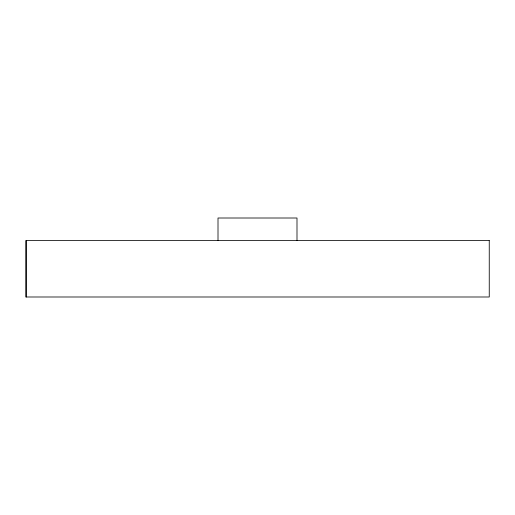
<?xml version="1.0" encoding="UTF-8"?>
<svg xmlns="http://www.w3.org/2000/svg" width="515" height="515" viewBox="0 0 515 515"><rect width="100%" height="100%" fill="white"/><g stroke="black" fill="none" stroke-linecap="round" stroke-linejoin="round"><path stroke-width="0.77" d="M296.994 240.576L296.994 218.006L218.006 218.006L218.006 240.576M26.593 240.576L26.593 296.994M489.25 240.576L25.75 240.576L25.75 296.994L489.25 296.994L489.25 240.576"/></g></svg>
